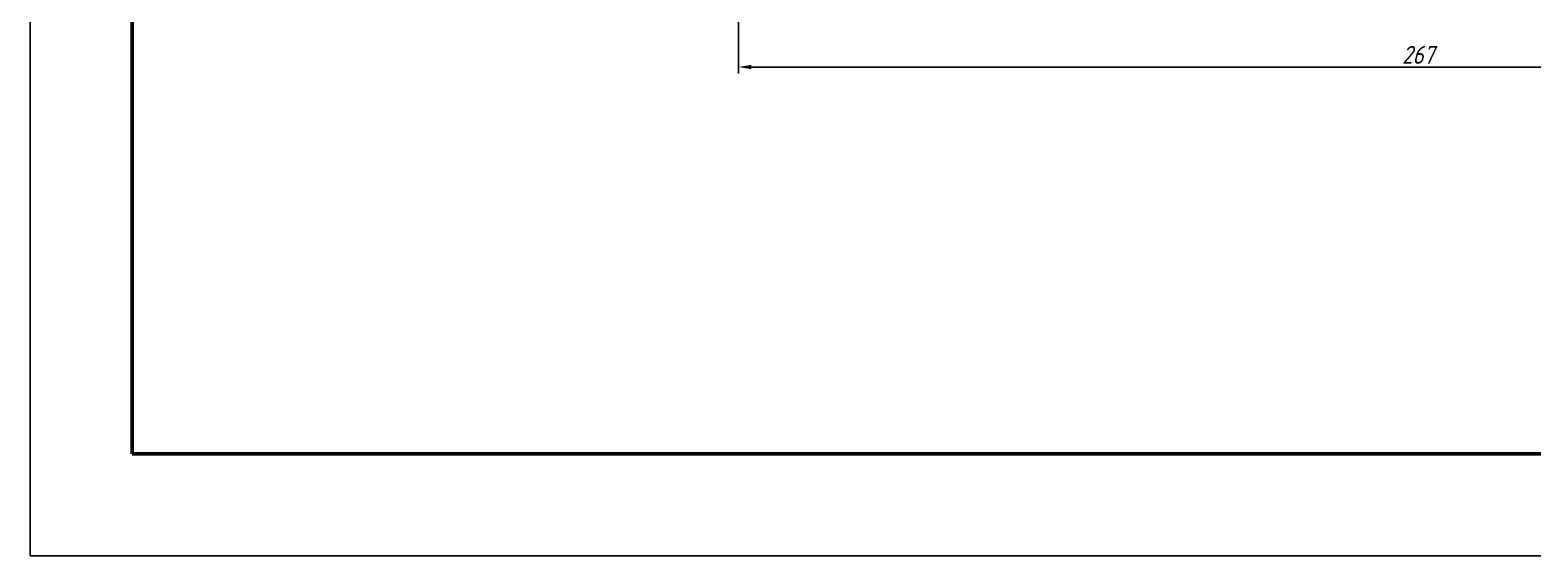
# Model space of a CAD drawing. Header units: millimetres. Extents: x 19 to 860, y 28 to 622.
# Drawn here: x 19.1 to 313.3, y 27.7 to 130.7 of the extents above; entities that cross this region are included whole.
import ezdxf

# ---------------------------------------------------------------- set-up
doc = ezdxf.new("R2010")
doc.units = ezdxf.units.MM
doc.layers.add('粗实线', color=3, linetype='Continuous', lineweight=50)
doc.layers.add('细实线', color=7, linetype='Continuous', lineweight=25)
doc.styles.add('长仿宋', font='gbeitc.shx', dxfattribs={"bigfont": 'gbcbig.shx'})
doc.dimstyles.new('ISO-25', dxfattribs={"dimtxt": 3.5, "dimasz": 2.5, "dimexe": 1.25, "dimexo": 0, "dimtad": 1, "dimdsep": 46, "dimtxsty": '长仿宋', "dimcen": 2.5, "dimadec": 0, "dimazin": 0, "dimtfac": 1, "dimtmove": 0, "dimatfit": 2, "dimfxl": 1, "dimarcsym": 0})

# ---------------------------------------------------------------- blocks, each defined once
blk = doc.blocks.new('*D41')
at = {"layer": 'Defpoints', "color": 0, "transparency": 16777216}
for p in [(424.78, 150.34), (157.78, 148.6), (424.78, 123.5)]:
    blk.add_point(p, dxfattribs=at)
at = {"layer": '细实线', "color": 0, "lineweight": -2, "transparency": 16777216}
for p, q in [((424.78, 150.34), (424.78, 122.25)), ((157.78, 148.6), (157.78, 122.25)), ((160.28, 123.5), (422.28, 123.5))]:
    blk.add_line(p, q, dxfattribs=at)
at = {"layer": '细实线', "color": 0, "transparency": 16777216}
for points in [[(160.28, 123.92), (160.28, 123.08), (157.78, 123.5)], [(422.28, 123.92), (422.28, 123.08), (424.78, 123.5)]]:
    blk.add_solid(points, dxfattribs=at)
at = {"layer": '细实线', "color": 0, "transparency": 16777216, "insert": (290.8, 125.88), "char_height": 3.5, "attachment_point": 5, "style": '长仿宋'}
blk.add_mtext('267', dxfattribs=at)

msp = doc.modelspace()

# ---------------------------------------------------------------- linework, layer by layer
at = {"layer": '粗实线'}
for p in [(39.09, 601.744), (840.09, 47.744)]:
    msp.add_line(p, (39.09, 47.744), dxfattribs=at)
at = {"layer": '细实线'}
for p in [(19.09, 621.744), (860.09, 27.744)]:
    msp.add_line(p, (19.09, 27.744), dxfattribs=at)

# ---------------------------------------------------------------- dimensions: what is measured, and where the dimension line sits
dim = msp.add_linear_dim(base=(424.778, 123.5), p1=(157.778, 148.599), p2=(424.778, 150.341), dimstyle='ISO-25', dxfattribs=at)
dim.commit()
dim.dimension.update_dxf_attribs({"geometry": '*D41', "text_midpoint": (290.799, 123.5), "dimtype": 160})

doc.saveas('drawing.dxf')
